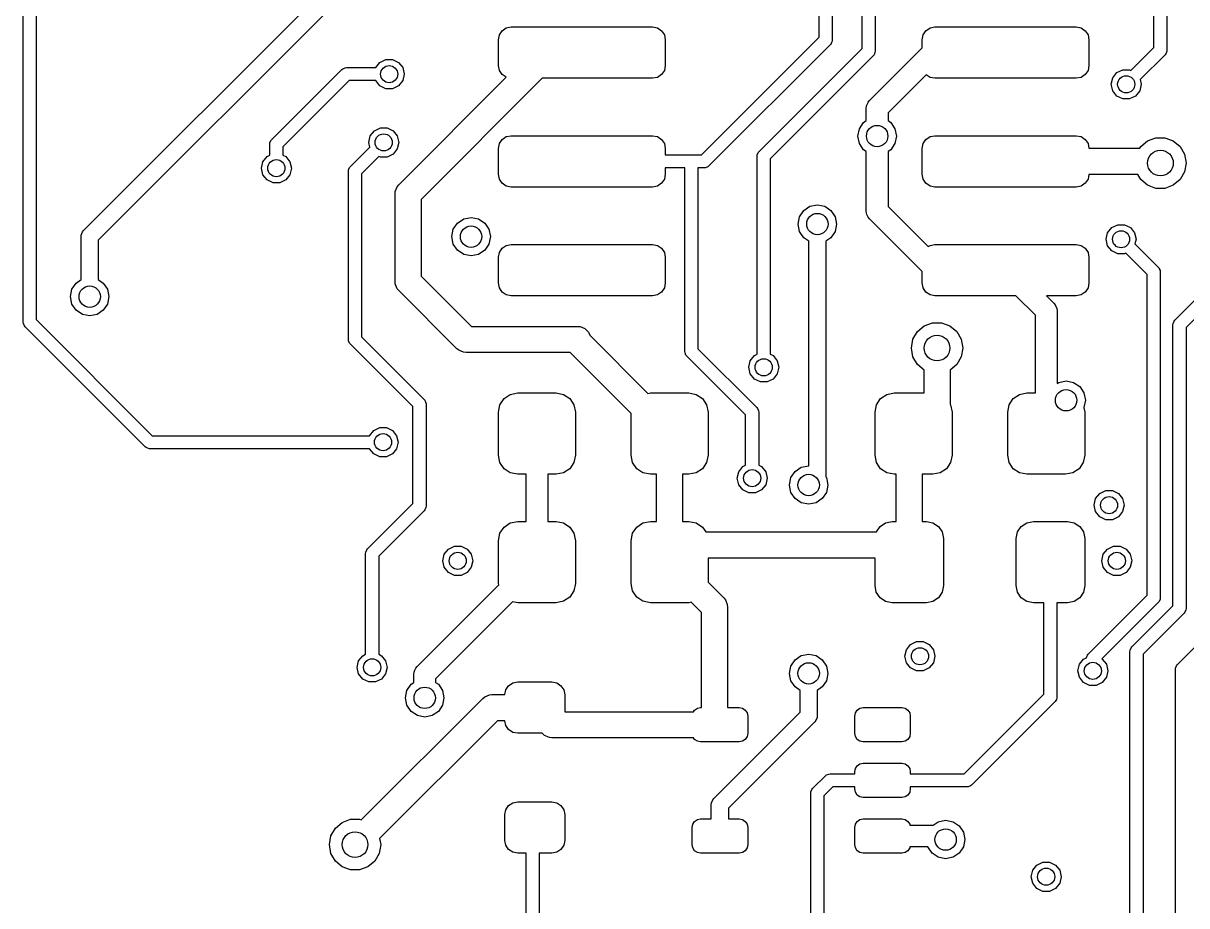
# Model space of a CAD drawing. Extents: x 0.05 to 3.89, y 0.04 to 4.21.
# Drawn here: x 0.383 to 0.918, y 1.078 to 1.484 of the extents above; entities that cross this region are included whole.
import ezdxf

# ---------------------------------------------------------------- set-up
doc = ezdxf.new("R2010")
doc.units = 0
doc.header["$MEASUREMENT"] = 0
doc.layers.add('BLACK', color=7, linetype='CONTINUOUS')

msp = doc.modelspace()

# ---------------------------------------------------------------- linework, layer by layer
at = {"layer": 'BLACK', "linetype": 'CONTINUOUS'}
for p, q in [((0.74897, 1.47762), (0.74897, 1.74803)), ((0.75497, 1.74525), (0.75497, 1.47638)), ((0.90291, 1.4729), (0.90291, 1.65748)), ((0.90891, 1.65624), (0.90891, 1.47165)), ((0.38283, 1.34646), (0.38283, 1.50787)), ((0.38883, 1.50663), (0.38883, 1.3477)), ((0.4106, 1.38861), (0.53063, 1.50864)), ((0.53841, 1.50528), (0.41732, 1.3842)), ((0.76865, 1.47242), (0.76865, 1.5)), ((0.77465, 1.49876), (0.77465, 1.47117)), ((0.60138, 1.47638), (0.60183, 1.47864)), ((0.60183, 1.47864), (0.60311, 1.48055)), ((0.60311, 1.48055), (0.60502, 1.48183)), ((0.60502, 1.48183), (0.60728, 1.48228)), ((0.60728, 1.48228), (0.67224, 1.48228)), ((0.67224, 1.48228), (0.6745, 1.48183)), ((0.6745, 1.48183), (0.67642, 1.48055)), ((0.67642, 1.48055), (0.6777, 1.47864)), ((0.6777, 1.47864), (0.67815, 1.47638)), ((0.69482, 1.42347), (0.74897, 1.47762)), ((0.79626, 1.47638), (0.79671, 1.47864)), ((0.79671, 1.47864), (0.79799, 1.48055)), ((0.79799, 1.48055), (0.79991, 1.48183)), ((0.79991, 1.48183), (0.80217, 1.48228)), ((0.80217, 1.48228), (0.86713, 1.48228)), ((0.86713, 1.48228), (0.86939, 1.48183)), ((0.86939, 1.48183), (0.8713, 1.48055)), ((0.8713, 1.48055), (0.87258, 1.47864)), ((0.87258, 1.47864), (0.87303, 1.47638)), ((0.60138, 1.46457), (0.60138, 1.47638)), ((0.67815, 1.47638), (0.67815, 1.46457)), ((0.75409, 1.47426), (0.69818, 1.41835)), ((0.72129, 1.42505), (0.76865, 1.47242)), ((0.75446, 1.47471), (0.75409, 1.47426)), ((0.75465, 1.47516), (0.75446, 1.47471)), ((0.75491, 1.47579), (0.75465, 1.47516)), ((0.75497, 1.47638), (0.75491, 1.47579)), ((0.77205, 1.44842), (0.79626, 1.47262)), ((0.79626, 1.47262), (0.79626, 1.47638)), ((0.87303, 1.47638), (0.87303, 1.46457)), ((0.89233, 1.46232), (0.90291, 1.4729)), ((0.54684, 1.46597), (0.5496, 1.4673)), ((0.5496, 1.4673), (0.55266, 1.4673)), ((0.55266, 1.4673), (0.55543, 1.46597)), ((0.77377, 1.46905), (0.72641, 1.42169)), ((0.77415, 1.46951), (0.77377, 1.46905)), ((0.7746, 1.47059), (0.77415, 1.46951)), ((0.77465, 1.47117), (0.7746, 1.47059)), ((0.90803, 1.46953), (0.89656, 1.45806)), ((0.9084, 1.46999), (0.90803, 1.46953)), ((0.90869, 1.47069), (0.9084, 1.46999)), ((0.90885, 1.47107), (0.90869, 1.47069)), ((0.90891, 1.47165), (0.90885, 1.47107)), ((0.49713, 1.43051), (0.52932, 1.4627)), ((0.52932, 1.4627), (0.52978, 1.46307)), ((0.52978, 1.46307), (0.53086, 1.46352)), ((0.53086, 1.46352), (0.53145, 1.46358)), ((0.53145, 1.46358), (0.54493, 1.46358)), ((0.54493, 1.46358), (0.54684, 1.46597)), ((0.55543, 1.46597), (0.55734, 1.46357)), ((0.55734, 1.46357), (0.55802, 1.46058)), ((0.60183, 1.46231), (0.60138, 1.46457)), ((0.60311, 1.46039), (0.60183, 1.46231)), ((0.6777, 1.46231), (0.67642, 1.46039)), ((0.67815, 1.46457), (0.6777, 1.46231)), ((0.87258, 1.46231), (0.8713, 1.46039)), ((0.87303, 1.46457), (0.87258, 1.46231)), ((0.88395, 1.45889), (0.88586, 1.46129)), ((0.88586, 1.46129), (0.88862, 1.46262)), ((0.88862, 1.46262), (0.89169, 1.46262)), ((0.89169, 1.46262), (0.89233, 1.46232)), ((0.53269, 1.45758), (0.50225, 1.42714)), ((0.54493, 1.45758), (0.53269, 1.45758)), ((0.54684, 1.45519), (0.54493, 1.45758)), ((0.55734, 1.45759), (0.55543, 1.45519)), ((0.5556, 1.40974), (0.60499, 1.45913)), ((0.55802, 1.46058), (0.55734, 1.45759)), ((0.62149, 1.45866), (0.56584, 1.40301)), ((0.60499, 1.45913), (0.60311, 1.46039)), ((0.67224, 1.45866), (0.62149, 1.45866)), ((0.6745, 1.45911), (0.67224, 1.45866)), ((0.67642, 1.46039), (0.6745, 1.45911)), ((0.7981, 1.46032), (0.78059, 1.44281)), ((0.79991, 1.45911), (0.7981, 1.46032)), ((0.80217, 1.45866), (0.79991, 1.45911)), ((0.86713, 1.45866), (0.80217, 1.45866)), ((0.86939, 1.45911), (0.86713, 1.45866)), ((0.8713, 1.46039), (0.86939, 1.45911)), ((0.88327, 1.45591), (0.88395, 1.45889)), ((0.88395, 1.45292), (0.88327, 1.45591)), ((0.89705, 1.45591), (0.89636, 1.45292)), ((0.89656, 1.45806), (0.89705, 1.45591)), ((0.5496, 1.45386), (0.54684, 1.45519)), ((0.55266, 1.45386), (0.5496, 1.45386)), ((0.55543, 1.45519), (0.55266, 1.45386)), ((0.88586, 1.45052), (0.88395, 1.45292)), ((0.88862, 1.44919), (0.88586, 1.45052)), ((0.89445, 1.45052), (0.89169, 1.44919)), ((0.89636, 1.45292), (0.89445, 1.45052)), ((0.77059, 1.44488), (0.77069, 1.44586)), ((0.77069, 1.44586), (0.77076, 1.44604)), ((0.77076, 1.44604), (0.77125, 1.44721)), ((0.77125, 1.44721), (0.77143, 1.44766)), ((0.77143, 1.44766), (0.77205, 1.44842)), ((0.77143, 1.44766), (0.77143, 1.44766)), ((0.89169, 1.44919), (0.88862, 1.44919)), ((0.77059, 1.43919), (0.77059, 1.44488)), ((0.78059, 1.44281), (0.78059, 1.43919)), ((0.54241, 1.43217), (0.54432, 1.43457)), ((0.54432, 1.43457), (0.54709, 1.4359)), ((0.54709, 1.4359), (0.55015, 1.4359)), ((0.55015, 1.4359), (0.55292, 1.43457)), ((0.55292, 1.43457), (0.55483, 1.43217)), ((0.76673, 1.43209), (0.76741, 1.43548)), ((0.76741, 1.43548), (0.76933, 1.43835)), ((0.76933, 1.43835), (0.77059, 1.43919)), ((0.78059, 1.43919), (0.78185, 1.43835)), ((0.78185, 1.43835), (0.78377, 1.43548)), ((0.78377, 1.43548), (0.78445, 1.43209)), ((0.49625, 1.42839), (0.49631, 1.42897)), ((0.49631, 1.42897), (0.49676, 1.43005)), ((0.49676, 1.43005), (0.49713, 1.43051)), ((0.54173, 1.42918), (0.54241, 1.43217)), ((0.54222, 1.42703), (0.54173, 1.42918)), ((0.55483, 1.43217), (0.55551, 1.42918)), ((0.55551, 1.42918), (0.55483, 1.42619)), ((0.60183, 1.42864), (0.60311, 1.43055)), ((0.60311, 1.43055), (0.60502, 1.43183)), ((0.60502, 1.43183), (0.60728, 1.43228)), ((0.60728, 1.43228), (0.67224, 1.43228)), ((0.67224, 1.43228), (0.6745, 1.43183)), ((0.6745, 1.43183), (0.67642, 1.43055)), ((0.67642, 1.43055), (0.6777, 1.42864)), ((0.76741, 1.4287), (0.76673, 1.43209)), ((0.78445, 1.43209), (0.78377, 1.4287)), ((0.79671, 1.42864), (0.79799, 1.43055)), ((0.79799, 1.43055), (0.79991, 1.43183)), ((0.79991, 1.43183), (0.80217, 1.43228)), ((0.80217, 1.43228), (0.86713, 1.43228)), ((0.86713, 1.43228), (0.86939, 1.43183)), ((0.86939, 1.43183), (0.8713, 1.43055)), ((0.8713, 1.43055), (0.87258, 1.42864)), ((0.89686, 1.42728), (0.9, 1.42991)), ((0.9, 1.42991), (0.90385, 1.43132)), ((0.90385, 1.43132), (0.90796, 1.43132)), ((0.90796, 1.43132), (0.91181, 1.42991)), ((0.91181, 1.42991), (0.91495, 1.42728)), ((0.49625, 1.42333), (0.49625, 1.42839)), ((0.50225, 1.42714), (0.50225, 1.42333)), ((0.53331, 1.41812), (0.54222, 1.42703)), ((0.55292, 1.4238), (0.55015, 1.42247)), ((0.55483, 1.42619), (0.55292, 1.4238)), ((0.60138, 1.42638), (0.60183, 1.42864)), ((0.60138, 1.41457), (0.60138, 1.42638)), ((0.6777, 1.42864), (0.67815, 1.42638)), ((0.67815, 1.42638), (0.67815, 1.42347)), ((0.72047, 1.42352), (0.72092, 1.4246)), ((0.72092, 1.4246), (0.72129, 1.42505)), ((0.76933, 1.42582), (0.76741, 1.4287)), ((0.77059, 1.42498), (0.76933, 1.42582)), ((0.77059, 1.39764), (0.77059, 1.42498)), ((0.78185, 1.42582), (0.78059, 1.42498)), ((0.78059, 1.42498), (0.78059, 1.39971)), ((0.78377, 1.4287), (0.78185, 1.42582)), ((0.79626, 1.42638), (0.79671, 1.42864)), ((0.79626, 1.41457), (0.79626, 1.42638)), ((0.87258, 1.42864), (0.87301, 1.42647)), ((0.87301, 1.42647), (0.89639, 1.42647)), ((0.89639, 1.42647), (0.89686, 1.42728)), ((0.91495, 1.42728), (0.917, 1.42372)), ((0.917, 1.42372), (0.91772, 1.41969)), ((0.49236, 1.41732), (0.49304, 1.42031)), ((0.49304, 1.42031), (0.49496, 1.42271)), ((0.49496, 1.42271), (0.49625, 1.42333)), ((0.50225, 1.42333), (0.50355, 1.42271)), ((0.50355, 1.42271), (0.50546, 1.42031)), ((0.50546, 1.42031), (0.50614, 1.41732)), ((0.54645, 1.42277), (0.53843, 1.41475)), ((0.54709, 1.42247), (0.54645, 1.42277)), ((0.55015, 1.42247), (0.54709, 1.42247)), ((0.67815, 1.42347), (0.69016, 1.42347)), ((0.69016, 1.42347), (0.69482, 1.42347)), ((0.69818, 1.41835), (0.69773, 1.41798)), ((0.72041, 1.42293), (0.72047, 1.42352)), ((0.72041, 1.33178), (0.72041, 1.42293)), ((0.72641, 1.42169), (0.72641, 1.33178)), ((0.91772, 1.41969), (0.917, 1.41565)), ((0.49304, 1.41433), (0.49236, 1.41732)), ((0.49496, 1.41194), (0.49304, 1.41433)), ((0.50546, 1.41433), (0.50355, 1.41194)), ((0.50614, 1.41732), (0.50546, 1.41433)), ((0.53243, 1.416), (0.53249, 1.41658)), ((0.53243, 1.33858), (0.53243, 1.416)), ((0.53249, 1.41658), (0.53294, 1.41766)), ((0.53294, 1.41766), (0.53331, 1.41812)), ((0.53843, 1.41475), (0.53843, 1.33983)), ((0.60183, 1.41231), (0.60138, 1.41457)), ((0.67815, 1.41457), (0.6777, 1.41231)), ((0.68716, 1.41747), (0.67815, 1.41747)), ((0.67815, 1.41747), (0.67815, 1.41457)), ((0.68716, 1.33307), (0.68716, 1.41747)), ((0.69606, 1.41747), (0.69316, 1.41747)), ((0.69316, 1.41747), (0.69316, 1.33431)), ((0.69665, 1.41753), (0.69606, 1.41747)), ((0.69773, 1.41798), (0.69665, 1.41753)), ((0.79671, 1.41231), (0.79626, 1.41457)), ((0.87301, 1.41447), (0.87258, 1.41231)), ((0.89548, 1.41447), (0.87301, 1.41447)), ((0.89686, 1.41209), (0.89548, 1.41447)), ((0.917, 1.41565), (0.91495, 1.41209)), ((0.49772, 1.41061), (0.49496, 1.41194)), ((0.50079, 1.41061), (0.49772, 1.41061)), ((0.50355, 1.41194), (0.50079, 1.41061)), ((0.55396, 1.40667), (0.55485, 1.40883)), ((0.55485, 1.40883), (0.5556, 1.40974)), ((0.60311, 1.41039), (0.60183, 1.41231)), ((0.60502, 1.40911), (0.60311, 1.41039)), ((0.60728, 1.40866), (0.60502, 1.40911)), ((0.67224, 1.40866), (0.60728, 1.40866)), ((0.6745, 1.40911), (0.67224, 1.40866)), ((0.67642, 1.41039), (0.6745, 1.40911)), ((0.6777, 1.41231), (0.67642, 1.41039)), ((0.79799, 1.41039), (0.79671, 1.41231)), ((0.79991, 1.40911), (0.79799, 1.41039)), ((0.80217, 1.40866), (0.79991, 1.40911)), ((0.86713, 1.40866), (0.80217, 1.40866)), ((0.86939, 1.40911), (0.86713, 1.40866)), ((0.8713, 1.41039), (0.86939, 1.40911)), ((0.87258, 1.41231), (0.8713, 1.41039)), ((0.9, 1.40946), (0.89686, 1.41209)), ((0.90385, 1.40805), (0.9, 1.40946)), ((0.90796, 1.40805), (0.90385, 1.40805)), ((0.91181, 1.40946), (0.90796, 1.40805)), ((0.91495, 1.41209), (0.91181, 1.40946)), ((0.55384, 1.4055), (0.55396, 1.40667)), ((0.55384, 1.36527), (0.55384, 1.4055)), ((0.56584, 1.40301), (0.56584, 1.36775)), ((0.73991, 1.39503), (0.74183, 1.3979)), ((0.74183, 1.3979), (0.7447, 1.39982)), ((0.7447, 1.39982), (0.74809, 1.4005)), ((0.74809, 1.4005), (0.75148, 1.39982)), ((0.75148, 1.39982), (0.75436, 1.3979)), ((0.75436, 1.3979), (0.75628, 1.39503)), ((0.77069, 1.39666), (0.77059, 1.39764)), ((0.78059, 1.39971), (0.79904, 1.38126)), ((0.58063, 1.38924), (0.58255, 1.39211)), ((0.58255, 1.39211), (0.58542, 1.39403)), ((0.58542, 1.39403), (0.58881, 1.39471)), ((0.58881, 1.39471), (0.5922, 1.39403)), ((0.5922, 1.39403), (0.59508, 1.39211)), ((0.59508, 1.39211), (0.597, 1.38924)), ((0.73924, 1.39164), (0.73991, 1.39503)), ((0.73991, 1.38825), (0.73924, 1.39164)), ((0.75628, 1.39503), (0.75695, 1.39164)), ((0.75695, 1.39164), (0.75628, 1.38825)), ((0.77092, 1.39609), (0.77069, 1.39666)), ((0.77069, 1.39666), (0.77069, 1.39666)), ((0.77143, 1.39486), (0.77092, 1.39609)), ((0.77205, 1.3941), (0.77143, 1.39486)), ((0.77143, 1.39486), (0.77143, 1.39486)), ((0.79626, 1.3699), (0.77205, 1.3941)), ((0.40945, 1.38583), (0.40952, 1.38659)), ((0.40952, 1.38659), (0.41011, 1.38801)), ((0.41011, 1.38801), (0.4106, 1.38861)), ((0.57995, 1.38585), (0.58063, 1.38924)), ((0.597, 1.38924), (0.59767, 1.38585)), ((0.74183, 1.38537), (0.73991, 1.38825)), ((0.75628, 1.38825), (0.75436, 1.38537)), ((0.88091, 1.38465), (0.88159, 1.38764)), ((0.88159, 1.38764), (0.8835, 1.39003)), ((0.8835, 1.39003), (0.88626, 1.39136)), ((0.88626, 1.39136), (0.88933, 1.39136)), ((0.88933, 1.39136), (0.89209, 1.39003)), ((0.89209, 1.39003), (0.894, 1.38764)), ((0.894, 1.38764), (0.89469, 1.38465)), ((0.40945, 1.36609), (0.40945, 1.38583)), ((0.41732, 1.3842), (0.41732, 1.36609)), ((0.58063, 1.38246), (0.57995, 1.38585)), ((0.58255, 1.37959), (0.58063, 1.38246)), ((0.597, 1.38246), (0.59508, 1.37959)), ((0.59767, 1.38585), (0.597, 1.38246)), ((0.60311, 1.38055), (0.60502, 1.38183)), ((0.60502, 1.38183), (0.60728, 1.38228)), ((0.60728, 1.38228), (0.67224, 1.38228)), ((0.67224, 1.38228), (0.6745, 1.38183)), ((0.6745, 1.38183), (0.67642, 1.38055)), ((0.74416, 1.38382), (0.74183, 1.38537)), ((0.74416, 1.2805), (0.74416, 1.38382)), ((0.75436, 1.38537), (0.75203, 1.38382)), ((0.75203, 1.38382), (0.75203, 1.27565)), ((0.79904, 1.38126), (0.79991, 1.38183)), ((0.79991, 1.38183), (0.80217, 1.38228)), ((0.80217, 1.38228), (0.86713, 1.38228)), ((0.86713, 1.38228), (0.86939, 1.38183)), ((0.86939, 1.38183), (0.8713, 1.38055)), ((0.88159, 1.38166), (0.88091, 1.38465)), ((0.8835, 1.37926), (0.88159, 1.38166)), ((0.89469, 1.38465), (0.89419, 1.38249)), ((0.89419, 1.38249), (0.90488, 1.37181)), ((0.58542, 1.37767), (0.58255, 1.37959)), ((0.58881, 1.37699), (0.58542, 1.37767)), ((0.5922, 1.37767), (0.58881, 1.37699)), ((0.59508, 1.37959), (0.5922, 1.37767)), ((0.60138, 1.37638), (0.60183, 1.37864)), ((0.60138, 1.36457), (0.60138, 1.37638)), ((0.60183, 1.37864), (0.60311, 1.38055)), ((0.67642, 1.38055), (0.6777, 1.37864)), ((0.6777, 1.37864), (0.67815, 1.37638)), ((0.67815, 1.37638), (0.67815, 1.36457)), ((0.8713, 1.38055), (0.87258, 1.37864)), ((0.87258, 1.37864), (0.87303, 1.37638)), ((0.87303, 1.37638), (0.87303, 1.36457)), ((0.88626, 1.37793), (0.8835, 1.37926)), ((0.88933, 1.37793), (0.88626, 1.37793)), ((0.88996, 1.37823), (0.88933, 1.37793)), ((0.89976, 1.36844), (0.88996, 1.37823)), ((0.90488, 1.37181), (0.90525, 1.37135)), ((0.90525, 1.37135), (0.90534, 1.37113)), ((0.90534, 1.37113), (0.9057, 1.37027)), ((0.9057, 1.37027), (0.90576, 1.36969)), ((0.40712, 1.36453), (0.40945, 1.36609)), ((0.41732, 1.36609), (0.41965, 1.36453)), ((0.55396, 1.3641), (0.55384, 1.36527)), ((0.56584, 1.36775), (0.58901, 1.34458)), ((0.79626, 1.36457), (0.79626, 1.3699)), ((0.89976, 1.22102), (0.89976, 1.36844)), ((0.90576, 1.36969), (0.90576, 1.21977)), ((0.40453, 1.35827), (0.4052, 1.36166)), ((0.4052, 1.36166), (0.40712, 1.36453)), ((0.41965, 1.36453), (0.42157, 1.36166)), ((0.42157, 1.36166), (0.42224, 1.35827)), ((0.55485, 1.36193), (0.55396, 1.3641)), ((0.5556, 1.36102), (0.55485, 1.36193)), ((0.58228, 1.33434), (0.5556, 1.36102)), ((0.60183, 1.36231), (0.60138, 1.36457)), ((0.60311, 1.36039), (0.60183, 1.36231)), ((0.60502, 1.35911), (0.60311, 1.36039)), ((0.67642, 1.36039), (0.6745, 1.35911)), ((0.6777, 1.36231), (0.67642, 1.36039)), ((0.67815, 1.36457), (0.6777, 1.36231)), ((0.79671, 1.36231), (0.79626, 1.36457)), ((0.79799, 1.36039), (0.79671, 1.36231)), ((0.79991, 1.35911), (0.79799, 1.36039)), ((0.8713, 1.36039), (0.86939, 1.35911)), ((0.87258, 1.36231), (0.8713, 1.36039)), ((0.87303, 1.36457), (0.87258, 1.36231)), ((0.4052, 1.35488), (0.40453, 1.35827)), ((0.40712, 1.352), (0.4052, 1.35488)), ((0.42157, 1.35488), (0.41965, 1.352)), ((0.42224, 1.35827), (0.42157, 1.35488)), ((0.60728, 1.35866), (0.60502, 1.35911)), ((0.67224, 1.35866), (0.60728, 1.35866)), ((0.6745, 1.35911), (0.67224, 1.35866)), ((0.80217, 1.35866), (0.79991, 1.35911)), ((0.83939, 1.35866), (0.80217, 1.35866)), ((0.84835, 1.3497), (0.83939, 1.35866)), ((0.86713, 1.35866), (0.85353, 1.35866)), ((0.85353, 1.35866), (0.85688, 1.35531)), ((0.85688, 1.35531), (0.8575, 1.35455)), ((0.8575, 1.35455), (0.8575, 1.35455)), ((0.8575, 1.35455), (0.85825, 1.35275)), ((0.86939, 1.35911), (0.86713, 1.35866)), ((0.91254, 1.34749), (0.92234, 1.35729)), ((0.41, 1.35008), (0.40712, 1.352)), ((0.41339, 1.34941), (0.41, 1.35008)), ((0.41678, 1.35008), (0.41339, 1.34941)), ((0.41965, 1.352), (0.41678, 1.35008)), ((0.84835, 1.33465), (0.84835, 1.3497)), ((0.85825, 1.35275), (0.85835, 1.35177)), ((0.85835, 1.35177), (0.85835, 1.33465)), ((0.92657, 1.35304), (0.91766, 1.34413)), ((0.38288, 1.34587), (0.38283, 1.34646)), ((0.38333, 1.34479), (0.38288, 1.34587)), ((0.38371, 1.34434), (0.38333, 1.34479)), ((0.43882, 1.28922), (0.38371, 1.34434)), ((0.38883, 1.3477), (0.44219, 1.29434)), ((0.58901, 1.34458), (0.6378, 1.34458)), ((0.6378, 1.34458), (0.63897, 1.34447)), ((0.63897, 1.34447), (0.64113, 1.34357)), ((0.64113, 1.34357), (0.64278, 1.34192)), ((0.7941, 1.34224), (0.79724, 1.34487)), ((0.79724, 1.34487), (0.8011, 1.34628)), ((0.8011, 1.34628), (0.8052, 1.34628)), ((0.8052, 1.34628), (0.80906, 1.34487)), ((0.80906, 1.34487), (0.8122, 1.34224)), ((0.91166, 1.34537), (0.91172, 1.34596)), ((0.91166, 1.21609), (0.91166, 1.34537)), ((0.91172, 1.34596), (0.91217, 1.34704)), ((0.91217, 1.34704), (0.91254, 1.34749)), ((0.91766, 1.34413), (0.91766, 1.21484)), ((0.53249, 1.338), (0.53243, 1.33858)), ((0.53294, 1.33692), (0.53249, 1.338)), ((0.53843, 1.33983), (0.56721, 1.31105)), ((0.64278, 1.34192), (0.64336, 1.34051)), ((0.64336, 1.34051), (0.67013, 1.31375)), ((0.79134, 1.33465), (0.79205, 1.33869)), ((0.79205, 1.33869), (0.7941, 1.34224)), ((0.8122, 1.34224), (0.81425, 1.33869)), ((0.81425, 1.33869), (0.81496, 1.33465)), ((0.53331, 1.33646), (0.53294, 1.33692)), ((0.56209, 1.30769), (0.53331, 1.33646)), ((0.58319, 1.33359), (0.58228, 1.33434)), ((0.58535, 1.3327), (0.58319, 1.33359)), ((0.58653, 1.33258), (0.58535, 1.3327)), ((0.63433, 1.33258), (0.58653, 1.33258)), ((0.6624, 1.30451), (0.63433, 1.33258)), ((0.68722, 1.33249), (0.68716, 1.33307)), ((0.69316, 1.33431), (0.72023, 1.30724)), ((0.79205, 1.33061), (0.79134, 1.33465)), ((0.81496, 1.33465), (0.81425, 1.33061)), ((0.84835, 1.31398), (0.84835, 1.33465)), ((0.85835, 1.33465), (0.85835, 1.31829)), ((0.68766, 1.3314), (0.68722, 1.33249)), ((0.68804, 1.33095), (0.68766, 1.3314)), ((0.71511, 1.30388), (0.68804, 1.33095)), ((0.71652, 1.32577), (0.7172, 1.32876)), ((0.7172, 1.32876), (0.71911, 1.33116)), ((0.71911, 1.33116), (0.72041, 1.33178)), ((0.72641, 1.33178), (0.72771, 1.33116)), ((0.72771, 1.33116), (0.72962, 1.32876)), ((0.72962, 1.32876), (0.7303, 1.32577)), ((0.7941, 1.32705), (0.79205, 1.33061)), ((0.81425, 1.33061), (0.8122, 1.32705)), ((0.7172, 1.32278), (0.71652, 1.32577)), ((0.71911, 1.32039), (0.7172, 1.32278)), ((0.72962, 1.32278), (0.72771, 1.32039)), ((0.7303, 1.32577), (0.72962, 1.32278)), ((0.79715, 1.3245), (0.7941, 1.32705)), ((0.79715, 1.31398), (0.79715, 1.3245)), ((0.8122, 1.32705), (0.80915, 1.3245)), ((0.80915, 1.3245), (0.80915, 1.30883)), ((0.72188, 1.31905), (0.71911, 1.32039)), ((0.72494, 1.31905), (0.72188, 1.31905)), ((0.72771, 1.32039), (0.72494, 1.31905)), ((0.85835, 1.31829), (0.85913, 1.31881)), ((0.85913, 1.31881), (0.86252, 1.31949)), ((0.86252, 1.31949), (0.86591, 1.31881)), ((0.86591, 1.31881), (0.86879, 1.31689)), ((0.86879, 1.31689), (0.87071, 1.31402)), ((0.60205, 1.30851), (0.60397, 1.31138)), ((0.60397, 1.31138), (0.60685, 1.3133)), ((0.60685, 1.3133), (0.61024, 1.31398)), ((0.61024, 1.31398), (0.62795, 1.31398)), ((0.62795, 1.31398), (0.63134, 1.3133)), ((0.63134, 1.3133), (0.63422, 1.31138)), ((0.63422, 1.31138), (0.63614, 1.30851)), ((0.67013, 1.31375), (0.67126, 1.31398)), ((0.67126, 1.31398), (0.68898, 1.31398)), ((0.68898, 1.31398), (0.69237, 1.3133)), ((0.69237, 1.3133), (0.69524, 1.31138)), ((0.69524, 1.31138), (0.69716, 1.30851)), ((0.77528, 1.30851), (0.7772, 1.31138)), ((0.7772, 1.31138), (0.78007, 1.3133)), ((0.78007, 1.3133), (0.78346, 1.31398)), ((0.78346, 1.31398), (0.79715, 1.31398)), ((0.8363, 1.30851), (0.83822, 1.31138)), ((0.83822, 1.31138), (0.8411, 1.3133)), ((0.8411, 1.3133), (0.84449, 1.31398)), ((0.84449, 1.31398), (0.84835, 1.31398)), ((0.87071, 1.31402), (0.87138, 1.31063)), ((0.56209, 1.26318), (0.56209, 1.30769)), ((0.56721, 1.31105), (0.56758, 1.3106)), ((0.56758, 1.3106), (0.56803, 1.30951)), ((0.56803, 1.30951), (0.56809, 1.30893)), ((0.56809, 1.30893), (0.56809, 1.26194)), ((0.60138, 1.30512), (0.60205, 1.30851)), ((0.63614, 1.30851), (0.63681, 1.30512)), ((0.69716, 1.30851), (0.69783, 1.30512)), ((0.72023, 1.30724), (0.7206, 1.30678)), ((0.7206, 1.30678), (0.72105, 1.3057)), ((0.77461, 1.30512), (0.77528, 1.30851)), ((0.80915, 1.30883), (0.80937, 1.30851)), ((0.80937, 1.30851), (0.81004, 1.30512)), ((0.83563, 1.30512), (0.8363, 1.30851)), ((0.87071, 1.30724), (0.87066, 1.30716)), ((0.87066, 1.30716), (0.87106, 1.30512)), ((0.87138, 1.31063), (0.87071, 1.30724)), ((0.60138, 1.28543), (0.60138, 1.30512)), ((0.63681, 1.30512), (0.63681, 1.28543)), ((0.6624, 1.28543), (0.6624, 1.30451)), ((0.69783, 1.30512), (0.69783, 1.28543)), ((0.71511, 1.28081), (0.71511, 1.30388)), ((0.72105, 1.3057), (0.72111, 1.30512)), ((0.72111, 1.30512), (0.72111, 1.28081)), ((0.77461, 1.28543), (0.77461, 1.30512)), ((0.81004, 1.30512), (0.81004, 1.28543)), ((0.83563, 1.28543), (0.83563, 1.30512)), ((0.87106, 1.30512), (0.87106, 1.28543)), ((0.54211, 1.29434), (0.54401, 1.29673)), ((0.54401, 1.29673), (0.54677, 1.29806)), ((0.54677, 1.29806), (0.54984, 1.29806)), ((0.54984, 1.29806), (0.5526, 1.29673)), ((0.5526, 1.29673), (0.55451, 1.29433)), ((0.44219, 1.29434), (0.54211, 1.29434)), ((0.55451, 1.29433), (0.5552, 1.29134)), ((0.5552, 1.29134), (0.55451, 1.28835)), ((0.43928, 1.28884), (0.43882, 1.28922)), ((0.44036, 1.2884), (0.43928, 1.28884)), ((0.44094, 1.28834), (0.44036, 1.2884)), ((0.54211, 1.28834), (0.44094, 1.28834)), ((0.54401, 1.28595), (0.54211, 1.28834)), ((0.54677, 1.28462), (0.54401, 1.28595)), ((0.54984, 1.28462), (0.54677, 1.28462)), ((0.5526, 1.28595), (0.54984, 1.28462)), ((0.55451, 1.28835), (0.5526, 1.28595)), ((0.60205, 1.28204), (0.60138, 1.28543)), ((0.63681, 1.28543), (0.63614, 1.28204)), ((0.66308, 1.28204), (0.6624, 1.28543)), ((0.69783, 1.28543), (0.69716, 1.28204)), ((0.77528, 1.28204), (0.77461, 1.28543)), ((0.81004, 1.28543), (0.80937, 1.28204)), ((0.8363, 1.28204), (0.83563, 1.28543)), ((0.87106, 1.28543), (0.87039, 1.28204)), ((0.60397, 1.27917), (0.60205, 1.28204)), ((0.60685, 1.27725), (0.60397, 1.27917)), ((0.63422, 1.27917), (0.63134, 1.27725)), ((0.63614, 1.28204), (0.63422, 1.27917)), ((0.665, 1.27917), (0.66308, 1.28204)), ((0.66787, 1.27725), (0.665, 1.27917)), ((0.69524, 1.27917), (0.69237, 1.27725)), ((0.69716, 1.28204), (0.69524, 1.27917)), ((0.7119, 1.27779), (0.71381, 1.28019)), ((0.71381, 1.28019), (0.71511, 1.28081)), ((0.72111, 1.28081), (0.72241, 1.28019)), ((0.72241, 1.28019), (0.72432, 1.27779)), ((0.73783, 1.27792), (0.7407, 1.27984)), ((0.7407, 1.27984), (0.74409, 1.28051)), ((0.74409, 1.28051), (0.74416, 1.2805)), ((0.7772, 1.27917), (0.77528, 1.28204)), ((0.78007, 1.27725), (0.7772, 1.27917)), ((0.80744, 1.27917), (0.80457, 1.27725)), ((0.80937, 1.28204), (0.80744, 1.27917)), ((0.83822, 1.27917), (0.8363, 1.28204)), ((0.8411, 1.27725), (0.83822, 1.27917)), ((0.86847, 1.27917), (0.86559, 1.27725)), ((0.87039, 1.28204), (0.86847, 1.27917)), ((0.61024, 1.27657), (0.60685, 1.27725)), ((0.61409, 1.27657), (0.61024, 1.27657)), ((0.61409, 1.25492), (0.61409, 1.27657)), ((0.62795, 1.27657), (0.62409, 1.27657)), ((0.62409, 1.27657), (0.62409, 1.25492)), ((0.63134, 1.27725), (0.62795, 1.27657)), ((0.67126, 1.27657), (0.66787, 1.27725)), ((0.67412, 1.27657), (0.67126, 1.27657)), ((0.67412, 1.25492), (0.67412, 1.27657)), ((0.68898, 1.27657), (0.68612, 1.27657)), ((0.68612, 1.27657), (0.68612, 1.25492)), ((0.69237, 1.27725), (0.68898, 1.27657)), ((0.71122, 1.2748), (0.7119, 1.27779)), ((0.7119, 1.27181), (0.71122, 1.2748)), ((0.72432, 1.27779), (0.725, 1.2748)), ((0.725, 1.2748), (0.72432, 1.27181)), ((0.73524, 1.27165), (0.73591, 1.27504)), ((0.73591, 1.27504), (0.73783, 1.27792)), ((0.75203, 1.27565), (0.75201, 1.27544)), ((0.75201, 1.27544), (0.75228, 1.27504)), ((0.75228, 1.27504), (0.75295, 1.27165)), ((0.78346, 1.27657), (0.78007, 1.27725)), ((0.78435, 1.27657), (0.78346, 1.27657)), ((0.78435, 1.25492), (0.78435, 1.27657)), ((0.80118, 1.27657), (0.79635, 1.27657)), ((0.79635, 1.27657), (0.79635, 1.25492)), ((0.80457, 1.27725), (0.80118, 1.27657)), ((0.84449, 1.27657), (0.8411, 1.27725)), ((0.8622, 1.27657), (0.84449, 1.27657)), ((0.86559, 1.27725), (0.8622, 1.27657)), ((0.71381, 1.26942), (0.7119, 1.27181)), ((0.71658, 1.26809), (0.71381, 1.26942)), ((0.72241, 1.26942), (0.71964, 1.26809)), ((0.72432, 1.27181), (0.72241, 1.26942)), ((0.73591, 1.26826), (0.73524, 1.27165)), ((0.75295, 1.27165), (0.75228, 1.26826)), ((0.87799, 1.26779), (0.88075, 1.26912)), ((0.88075, 1.26912), (0.88382, 1.26912)), ((0.88382, 1.26912), (0.88658, 1.26779)), ((0.54119, 1.24228), (0.56209, 1.26318)), ((0.71964, 1.26809), (0.71658, 1.26809)), ((0.73783, 1.26539), (0.73591, 1.26826)), ((0.7407, 1.26347), (0.73783, 1.26539)), ((0.74409, 1.2628), (0.7407, 1.26347)), ((0.74748, 1.26347), (0.74409, 1.2628)), ((0.75036, 1.26539), (0.74748, 1.26347)), ((0.75228, 1.26826), (0.75036, 1.26539)), ((0.87539, 1.2624), (0.87608, 1.26539)), ((0.87608, 1.26539), (0.87799, 1.26779)), ((0.88658, 1.26779), (0.88849, 1.26539)), ((0.88849, 1.26539), (0.88917, 1.2624)), ((0.56721, 1.25982), (0.54631, 1.23891)), ((0.56758, 1.26027), (0.56721, 1.25982)), ((0.56803, 1.26135), (0.56758, 1.26027)), ((0.56809, 1.26194), (0.56803, 1.26135)), ((0.87608, 1.25941), (0.87539, 1.2624)), ((0.87799, 1.25701), (0.87608, 1.25941)), ((0.88849, 1.25941), (0.88658, 1.25701)), ((0.88917, 1.2624), (0.88849, 1.25941)), ((0.60205, 1.24945), (0.60397, 1.25233)), ((0.60397, 1.25233), (0.60685, 1.25425)), ((0.60685, 1.25425), (0.61024, 1.25492)), ((0.61024, 1.25492), (0.61409, 1.25492)), ((0.62409, 1.25492), (0.62795, 1.25492)), ((0.62795, 1.25492), (0.63134, 1.25425)), ((0.63134, 1.25425), (0.63422, 1.25233)), ((0.63422, 1.25233), (0.63614, 1.24945)), ((0.66308, 1.24945), (0.665, 1.25233)), ((0.665, 1.25233), (0.66787, 1.25425)), ((0.66787, 1.25425), (0.67126, 1.25492)), ((0.67126, 1.25492), (0.67412, 1.25492)), ((0.68612, 1.25492), (0.68898, 1.25492)), ((0.68898, 1.25492), (0.69237, 1.25425)), ((0.69237, 1.25425), (0.69524, 1.25233)), ((0.69524, 1.25233), (0.69673, 1.25009)), ((0.77523, 1.25009), (0.77691, 1.25262)), ((0.77691, 1.25262), (0.77947, 1.25432)), ((0.77947, 1.25432), (0.78248, 1.25492)), ((0.78248, 1.25492), (0.78435, 1.25492)), ((0.79635, 1.25492), (0.79823, 1.25492)), ((0.79823, 1.25492), (0.80124, 1.25432)), ((0.80124, 1.25432), (0.8038, 1.25262)), ((0.8038, 1.25262), (0.8055, 1.25006)), ((0.84017, 1.25006), (0.84187, 1.25262)), ((0.84187, 1.25262), (0.84443, 1.25432)), ((0.84443, 1.25432), (0.84744, 1.25492)), ((0.84744, 1.25492), (0.86319, 1.25492)), ((0.86319, 1.25492), (0.8662, 1.25432)), ((0.8662, 1.25432), (0.86876, 1.25262)), ((0.86876, 1.25262), (0.87046, 1.25006)), ((0.88075, 1.25568), (0.87799, 1.25701)), ((0.88382, 1.25568), (0.88075, 1.25568)), ((0.88658, 1.25701), (0.88382, 1.25568)), ((0.60138, 1.24606), (0.60205, 1.24945)), ((0.63614, 1.24945), (0.63681, 1.24606)), ((0.6624, 1.24606), (0.66308, 1.24945)), ((0.69673, 1.25009), (0.77523, 1.25009)), ((0.8055, 1.25006), (0.8061, 1.24705)), ((0.8061, 1.24705), (0.8061, 1.22539)), ((0.83957, 1.24705), (0.84017, 1.25006)), ((0.83957, 1.22539), (0.83957, 1.24705)), ((0.87046, 1.25006), (0.87106, 1.24705)), ((0.87106, 1.24705), (0.87106, 1.22539)), ((0.54036, 1.24074), (0.54081, 1.24182)), ((0.54081, 1.24182), (0.54119, 1.24228)), ((0.57647, 1.2398), (0.57838, 1.2422)), ((0.57838, 1.2422), (0.58114, 1.24353)), ((0.58114, 1.24353), (0.58421, 1.24353)), ((0.58421, 1.24353), (0.58697, 1.2422)), ((0.58697, 1.2422), (0.58888, 1.2398)), ((0.60138, 1.22638), (0.60138, 1.24606)), ((0.63681, 1.24606), (0.63681, 1.22638)), ((0.6624, 1.22638), (0.6624, 1.24606)), ((0.87962, 1.2398), (0.88153, 1.2422)), ((0.88153, 1.2422), (0.88429, 1.24353)), ((0.88429, 1.24353), (0.88736, 1.24353)), ((0.88736, 1.24353), (0.89012, 1.2422)), ((0.89012, 1.2422), (0.89203, 1.2398)), ((0.54031, 1.24016), (0.54036, 1.24074)), ((0.54031, 1.19381), (0.54031, 1.24016)), ((0.54631, 1.23891), (0.54631, 1.19381)), ((0.57579, 1.23681), (0.57647, 1.2398)), ((0.57647, 1.23382), (0.57579, 1.23681)), ((0.58888, 1.2398), (0.58957, 1.23681)), ((0.58957, 1.23681), (0.58888, 1.23382)), ((0.77461, 1.23809), (0.69783, 1.23809)), ((0.69783, 1.23809), (0.69783, 1.22699)), ((0.77461, 1.22539), (0.77461, 1.23809)), ((0.87894, 1.23681), (0.87962, 1.2398)), ((0.87962, 1.23382), (0.87894, 1.23681)), ((0.89203, 1.2398), (0.89272, 1.23681)), ((0.89272, 1.23681), (0.89203, 1.23382)), ((0.57838, 1.23142), (0.57647, 1.23382)), ((0.58114, 1.23009), (0.57838, 1.23142)), ((0.58697, 1.23142), (0.58421, 1.23009)), ((0.58888, 1.23382), (0.58697, 1.23142)), ((0.88153, 1.23142), (0.87962, 1.23382)), ((0.88429, 1.23009), (0.88153, 1.23142)), ((0.89012, 1.23142), (0.88736, 1.23009)), ((0.89203, 1.23382), (0.89012, 1.23142)), ((0.56396, 1.18816), (0.60151, 1.22571)), ((0.58421, 1.23009), (0.58114, 1.23009)), ((0.60151, 1.22571), (0.60138, 1.22638)), ((0.63681, 1.22638), (0.63614, 1.22299)), ((0.66308, 1.22299), (0.6624, 1.22638)), ((0.69783, 1.22699), (0.70503, 1.21979)), ((0.88736, 1.23009), (0.88429, 1.23009)), ((0.63614, 1.22299), (0.63422, 1.22011)), ((0.665, 1.22011), (0.66308, 1.22299)), ((0.77521, 1.22238), (0.77461, 1.22539)), ((0.77691, 1.21983), (0.77521, 1.22238)), ((0.8055, 1.22238), (0.8038, 1.21983)), ((0.8061, 1.22539), (0.8055, 1.22238)), ((0.84017, 1.22238), (0.83957, 1.22539)), ((0.84187, 1.21983), (0.84017, 1.22238)), ((0.87046, 1.22238), (0.86876, 1.21983)), ((0.87106, 1.22539), (0.87046, 1.22238)), ((0.87268, 1.19394), (0.89976, 1.22102)), ((0.60792, 1.21798), (0.5725, 1.18255)), ((0.61024, 1.21752), (0.60792, 1.21798)), ((0.62795, 1.21752), (0.61024, 1.21752)), ((0.63134, 1.21819), (0.62795, 1.21752)), ((0.63422, 1.22011), (0.63134, 1.21819)), ((0.66787, 1.21819), (0.665, 1.22011)), ((0.67126, 1.21752), (0.66787, 1.21819)), ((0.68898, 1.21752), (0.67126, 1.21752)), ((0.69011, 1.21774), (0.68898, 1.21752)), ((0.69479, 1.21307), (0.69011, 1.21774)), ((0.70503, 1.21979), (0.70578, 1.21888)), ((0.70578, 1.21888), (0.70667, 1.21672)), ((0.70667, 1.21672), (0.70679, 1.21555)), ((0.70679, 1.21555), (0.70679, 1.16929)), ((0.77947, 1.21812), (0.77691, 1.21983)), ((0.78248, 1.21752), (0.77947, 1.21812)), ((0.79823, 1.21752), (0.78248, 1.21752)), ((0.80124, 1.21812), (0.79823, 1.21752)), ((0.8038, 1.21983), (0.80124, 1.21812)), ((0.84443, 1.21812), (0.84187, 1.21983)), ((0.84744, 1.21752), (0.84443, 1.21812)), ((0.85231, 1.21752), (0.84744, 1.21752)), ((0.85231, 1.17546), (0.85231, 1.21752)), ((0.86319, 1.21752), (0.85831, 1.21752)), ((0.85831, 1.21752), (0.85831, 1.17421)), ((0.8662, 1.21812), (0.86319, 1.21752)), ((0.86876, 1.21983), (0.8662, 1.21812)), ((0.90488, 1.21765), (0.87892, 1.19169)), ((0.89276, 1.19718), (0.91166, 1.21609)), ((0.90525, 1.21811), (0.90488, 1.21765)), ((0.9057, 1.21919), (0.90525, 1.21811)), ((0.90576, 1.21977), (0.9057, 1.21919)), ((0.91363, 1.18898), (0.94124, 1.2166)), ((0.91766, 1.21484), (0.9176, 1.21426)), ((0.69479, 1.16929), (0.69479, 1.21307)), ((0.91678, 1.21272), (0.89788, 1.19382)), ((0.91716, 1.21318), (0.91678, 1.21272)), ((0.9176, 1.21426), (0.91716, 1.21318)), ((0.79098, 1.1983), (0.79374, 1.19963)), ((0.79374, 1.19963), (0.79681, 1.19963)), ((0.79681, 1.19963), (0.79957, 1.1983)), ((0.53901, 1.19318), (0.54031, 1.19381)), ((0.54631, 1.19381), (0.5476, 1.19318)), ((0.7407, 1.19322), (0.74409, 1.1939)), ((0.74409, 1.1939), (0.74748, 1.19322)), ((0.78839, 1.19291), (0.78907, 1.1959)), ((0.78907, 1.1959), (0.79098, 1.1983)), ((0.79957, 1.1983), (0.80148, 1.1959)), ((0.80148, 1.1959), (0.80217, 1.19291)), ((0.87186, 1.19241), (0.87231, 1.19349)), ((0.87231, 1.19349), (0.87268, 1.19394)), ((0.89188, 1.19506), (0.89194, 1.19565)), ((0.89188, 0.95701), (0.89188, 1.19506)), ((0.89194, 1.19565), (0.89239, 1.19673)), ((0.89239, 1.19673), (0.89276, 1.19718)), ((0.89788, 1.19382), (0.89788, 0.95825)), ((0.53642, 1.1878), (0.5371, 1.19078)), ((0.5371, 1.19078), (0.53901, 1.19318)), ((0.5476, 1.19318), (0.54951, 1.19078)), ((0.54951, 1.19078), (0.5502, 1.1878)), ((0.56334, 1.1874), (0.56396, 1.18816)), ((0.73524, 1.18504), (0.73591, 1.18843)), ((0.73591, 1.18843), (0.73783, 1.1913)), ((0.73783, 1.1913), (0.7407, 1.19322)), ((0.74748, 1.19322), (0.75036, 1.1913)), ((0.75036, 1.1913), (0.75228, 1.18843)), ((0.75228, 1.18843), (0.75295, 1.18504)), ((0.78907, 1.18992), (0.78839, 1.19291)), ((0.79098, 1.18753), (0.78907, 1.18992)), ((0.80148, 1.18992), (0.79957, 1.18753)), ((0.80217, 1.19291), (0.80148, 1.18992)), ((0.86791, 1.18622), (0.8686, 1.18921)), ((0.8686, 1.18921), (0.87051, 1.19161)), ((0.87051, 1.19161), (0.87185, 1.19225)), ((0.87185, 1.19225), (0.87186, 1.19241)), ((0.87892, 1.19169), (0.8791, 1.19161)), ((0.8791, 1.19161), (0.88101, 1.18921)), ((0.88101, 1.18921), (0.88169, 1.18622)), ((0.91281, 1.18744), (0.91325, 1.18852)), ((0.91325, 1.18852), (0.91363, 1.18898)), ((0.5371, 1.18481), (0.53642, 1.1878)), ((0.53901, 1.18241), (0.5371, 1.18481)), ((0.54951, 1.18481), (0.5476, 1.18241)), ((0.5502, 1.1878), (0.54951, 1.18481)), ((0.5625, 1.18462), (0.56259, 1.1856)), ((0.5625, 1.1809), (0.5625, 1.18462)), ((0.56259, 1.1856), (0.56261, 1.18564)), ((0.56261, 1.18564), (0.56299, 1.18655)), ((0.56299, 1.18655), (0.56334, 1.1874)), ((0.56334, 1.1874), (0.56334, 1.1874)), ((0.73591, 1.18165), (0.73524, 1.18504)), ((0.75295, 1.18504), (0.75228, 1.18165)), ((0.79374, 1.1862), (0.79098, 1.18753)), ((0.79681, 1.1862), (0.79374, 1.1862)), ((0.79957, 1.18753), (0.79681, 1.1862)), ((0.8686, 1.18323), (0.86791, 1.18622)), ((0.87051, 1.18083), (0.8686, 1.18323)), ((0.88101, 1.18323), (0.8791, 1.18083)), ((0.88169, 1.18622), (0.88101, 1.18323)), ((0.91275, 1.18686), (0.91281, 1.18744)), ((0.91275, 0.95298), (0.91275, 1.18686)), ((0.54177, 1.18108), (0.53901, 1.18241)), ((0.54484, 1.18108), (0.54177, 1.18108)), ((0.5476, 1.18241), (0.54484, 1.18108)), ((0.55931, 1.17718), (0.56123, 1.18006)), ((0.56123, 1.18006), (0.5625, 1.1809)), ((0.5725, 1.18255), (0.5725, 1.1809)), ((0.5725, 1.1809), (0.57376, 1.18006)), ((0.57376, 1.18006), (0.57568, 1.17718)), ((0.60435, 1.17529), (0.60478, 1.17746)), ((0.60478, 1.17746), (0.60606, 1.17937)), ((0.60606, 1.17937), (0.60798, 1.18065)), ((0.60798, 1.18065), (0.61024, 1.1811)), ((0.61024, 1.1811), (0.62598, 1.1811)), ((0.62598, 1.1811), (0.62824, 1.18065)), ((0.62824, 1.18065), (0.63016, 1.17937)), ((0.63016, 1.17937), (0.63144, 1.17746)), ((0.63144, 1.17746), (0.63189, 1.1752)), ((0.73783, 1.17878), (0.73591, 1.18165)), ((0.74016, 1.17722), (0.73783, 1.17878)), ((0.75036, 1.17878), (0.74803, 1.17722)), ((0.75228, 1.18165), (0.75036, 1.17878)), ((0.87327, 1.1795), (0.87051, 1.18083)), ((0.87634, 1.1795), (0.87327, 1.1795)), ((0.8791, 1.18083), (0.87634, 1.1795)), ((0.53829, 1.11764), (0.59418, 1.17353)), ((0.55864, 1.17379), (0.55931, 1.17718)), ((0.55931, 1.1704), (0.55864, 1.17379)), ((0.57568, 1.17718), (0.57635, 1.17379)), ((0.57635, 1.17379), (0.57568, 1.1704)), ((0.59418, 1.17353), (0.59509, 1.17428)), ((0.59509, 1.17428), (0.59725, 1.17518)), ((0.59725, 1.17518), (0.59843, 1.17529)), ((0.59843, 1.17529), (0.60435, 1.17529)), ((0.63189, 1.1752), (0.63189, 1.16742)), ((0.74016, 1.16722), (0.74016, 1.17722)), ((0.74803, 1.17722), (0.74803, 1.16559)), ((0.81569, 1.13883), (0.85231, 1.17546)), ((0.85744, 1.17209), (0.81905, 1.13371)), ((0.85781, 1.17255), (0.85744, 1.17209)), ((0.85801, 1.17302), (0.85781, 1.17255)), ((0.85826, 1.17363), (0.85801, 1.17302)), ((0.85831, 1.17421), (0.85826, 1.17363)), ((0.56123, 1.16753), (0.55931, 1.1704)), ((0.56411, 1.16561), (0.56123, 1.16753)), ((0.57376, 1.16753), (0.57089, 1.16561)), ((0.57568, 1.1704), (0.57376, 1.16753)), ((0.63189, 1.16742), (0.69112, 1.16742)), ((0.69112, 1.16742), (0.69161, 1.16814)), ((0.69161, 1.16814), (0.69288, 1.16899)), ((0.69288, 1.16899), (0.69439, 1.16929)), ((0.69439, 1.16929), (0.69479, 1.16929)), ((0.70046, 1.12752), (0.74016, 1.16722)), ((0.70679, 1.16929), (0.71211, 1.16929)), ((0.71211, 1.16929), (0.71361, 1.16899)), ((0.71361, 1.16899), (0.71489, 1.16814)), ((0.71489, 1.16814), (0.71574, 1.16686)), ((0.71574, 1.16686), (0.71604, 1.16535)), ((0.76526, 1.16535), (0.76556, 1.16686)), ((0.76556, 1.16686), (0.76641, 1.16814)), ((0.76641, 1.16814), (0.76769, 1.16899)), ((0.76769, 1.16899), (0.76919, 1.16929)), ((0.76919, 1.16929), (0.78691, 1.16929)), ((0.78691, 1.16929), (0.78842, 1.16899)), ((0.78842, 1.16899), (0.78969, 1.16814)), ((0.78969, 1.16814), (0.79055, 1.16686)), ((0.79055, 1.16686), (0.79085, 1.16535)), ((0.60091, 1.16329), (0.54675, 1.10913)), ((0.5675, 1.16494), (0.56411, 1.16561)), ((0.57089, 1.16561), (0.5675, 1.16494)), ((0.60435, 1.16329), (0.60091, 1.16329)), ((0.60478, 1.16113), (0.60435, 1.16329)), ((0.74688, 1.1628), (0.70719, 1.12311)), ((0.71604, 1.16535), (0.71604, 1.15748)), ((0.74737, 1.1634), (0.74688, 1.1628)), ((0.74796, 1.16482), (0.74737, 1.1634)), ((0.74803, 1.16559), (0.74796, 1.16482)), ((0.76526, 1.15748), (0.76526, 1.16535)), ((0.79085, 1.16535), (0.79085, 1.15748)), ((0.60606, 1.15921), (0.60478, 1.16113)), ((0.60798, 1.15793), (0.60606, 1.15921)), ((0.61024, 1.15748), (0.60798, 1.15793)), ((0.62144, 1.15748), (0.61024, 1.15748)), ((0.62174, 1.15717), (0.62144, 1.15748)), ((0.62265, 1.15643), (0.62174, 1.15717)), ((0.62481, 1.15553), (0.62265, 1.15643)), ((0.71574, 1.15597), (0.71489, 1.1547)), ((0.71604, 1.15748), (0.71574, 1.15597)), ((0.76556, 1.15597), (0.76526, 1.15748)), ((0.76641, 1.1547), (0.76556, 1.15597)), ((0.79055, 1.15597), (0.78969, 1.1547)), ((0.79085, 1.15748), (0.79055, 1.15597)), ((0.62598, 1.15542), (0.62481, 1.15553)), ((0.69112, 1.15542), (0.62598, 1.15542)), ((0.69161, 1.1547), (0.69112, 1.15542)), ((0.69288, 1.15384), (0.69161, 1.1547)), ((0.69439, 1.15354), (0.69288, 1.15384)), ((0.71211, 1.15354), (0.69439, 1.15354)), ((0.71361, 1.15384), (0.71211, 1.15354)), ((0.71489, 1.1547), (0.71361, 1.15384)), ((0.76769, 1.15384), (0.76641, 1.1547)), ((0.76919, 1.15354), (0.76769, 1.15384)), ((0.78691, 1.15354), (0.76919, 1.15354)), ((0.78842, 1.15384), (0.78691, 1.15354)), ((0.78969, 1.1547), (0.78842, 1.15384)), ((0.76526, 1.13976), (0.76556, 1.14127)), ((0.76556, 1.14127), (0.76641, 1.14255)), ((0.76641, 1.14255), (0.76769, 1.1434)), ((0.76769, 1.1434), (0.76919, 1.1437)), ((0.76919, 1.1437), (0.78691, 1.1437)), ((0.78691, 1.1437), (0.78842, 1.1434)), ((0.78842, 1.1434), (0.78969, 1.14255)), ((0.78969, 1.14255), (0.79055, 1.14127)), ((0.79055, 1.14127), (0.79085, 1.13976)), ((0.74591, 1.13204), (0.75182, 1.13795)), ((0.75182, 1.13795), (0.75227, 1.13832)), ((0.75227, 1.13832), (0.75335, 1.13877)), ((0.75335, 1.13877), (0.75394, 1.13883)), ((0.75394, 1.13883), (0.76526, 1.13883)), ((0.76526, 1.13883), (0.76526, 1.13976)), ((0.79085, 1.13976), (0.79085, 1.13883)), ((0.79085, 1.13883), (0.81569, 1.13883)), ((0.74503, 1.12992), (0.74509, 1.13051)), ((0.74503, 1.03843), (0.74503, 1.12992)), ((0.74509, 1.13051), (0.74554, 1.13159)), ((0.74554, 1.13159), (0.74591, 1.13204)), ((0.75518, 1.13283), (0.75103, 1.12868)), ((0.76526, 1.13283), (0.75518, 1.13283)), ((0.76526, 1.13189), (0.76526, 1.13283)), ((0.76556, 1.13038), (0.76526, 1.13189)), ((0.76641, 1.12911), (0.76556, 1.13038)), ((0.79055, 1.13038), (0.78969, 1.12911)), ((0.79085, 1.13189), (0.79055, 1.13038)), ((0.81693, 1.13283), (0.79085, 1.13283)), ((0.79085, 1.13283), (0.79085, 1.13189)), ((0.81751, 1.13288), (0.81693, 1.13283)), ((0.8186, 1.13333), (0.81751, 1.13288)), ((0.81905, 1.13371), (0.8186, 1.13333)), ((0.60478, 1.12234), (0.60606, 1.12425)), ((0.60606, 1.12425), (0.60798, 1.12553)), ((0.60798, 1.12553), (0.61024, 1.12598)), ((0.61024, 1.12598), (0.62598, 1.12598)), ((0.62598, 1.12598), (0.62824, 1.12553)), ((0.62824, 1.12553), (0.63016, 1.12425)), ((0.63016, 1.12425), (0.63144, 1.12234)), ((0.69931, 1.12474), (0.69939, 1.12551)), ((0.69931, 1.11811), (0.69931, 1.12474)), ((0.69939, 1.12551), (0.69997, 1.12693)), ((0.69997, 1.12693), (0.70046, 1.12752)), ((0.75103, 1.12868), (0.75103, 1.03843)), ((0.76769, 1.12825), (0.76641, 1.12911)), ((0.76919, 1.12795), (0.76769, 1.12825)), ((0.78691, 1.12795), (0.76919, 1.12795)), ((0.78842, 1.12825), (0.78691, 1.12795)), ((0.78969, 1.12911), (0.78842, 1.12825)), ((0.60433, 1.12008), (0.60478, 1.12234)), ((0.60433, 1.10827), (0.60433, 1.12008)), ((0.63144, 1.12234), (0.63189, 1.12008)), ((0.63189, 1.12008), (0.63189, 1.10827)), ((0.70719, 1.12311), (0.70719, 1.11811)), ((0.52433, 1.11034), (0.52639, 1.11389)), ((0.52639, 1.11389), (0.52953, 1.11653)), ((0.52953, 1.11653), (0.53338, 1.11793)), ((0.53338, 1.11793), (0.53748, 1.11793)), ((0.53748, 1.11793), (0.53829, 1.11764)), ((0.69045, 1.11417), (0.69075, 1.11568)), ((0.69045, 1.1063), (0.69045, 1.11417)), ((0.69075, 1.11568), (0.69161, 1.11696)), ((0.69161, 1.11696), (0.69288, 1.11781)), ((0.69288, 1.11781), (0.69439, 1.11811)), ((0.69439, 1.11811), (0.69931, 1.11811)), ((0.70719, 1.11811), (0.71211, 1.11811)), ((0.71211, 1.11811), (0.71361, 1.11781)), ((0.71361, 1.11781), (0.71489, 1.11696)), ((0.71489, 1.11696), (0.71574, 1.11568)), ((0.71574, 1.11568), (0.71604, 1.11417)), ((0.71604, 1.11417), (0.71604, 1.1063)), ((0.76526, 1.11417), (0.76556, 1.11568)), ((0.76526, 1.1063), (0.76526, 1.11417)), ((0.76556, 1.11568), (0.76641, 1.11696)), ((0.76641, 1.11696), (0.76769, 1.11781)), ((0.76769, 1.11781), (0.76919, 1.11811)), ((0.76919, 1.11811), (0.78691, 1.11811)), ((0.78691, 1.11811), (0.78842, 1.11781)), ((0.78842, 1.11781), (0.78969, 1.11696)), ((0.78969, 1.11696), (0.79055, 1.11568)), ((0.79055, 1.11568), (0.79063, 1.11524)), ((0.79063, 1.11524), (0.80132, 1.11524)), ((0.80132, 1.11524), (0.8037, 1.11683)), ((0.8037, 1.11683), (0.80709, 1.1175)), ((0.80709, 1.1175), (0.81048, 1.11683)), ((0.81048, 1.11683), (0.81335, 1.11491)), ((0.81335, 1.11491), (0.81527, 1.11203)), ((0.52362, 1.1063), (0.52433, 1.11034)), ((0.54675, 1.10913), (0.54724, 1.1063)), ((0.60478, 1.10601), (0.60433, 1.10827)), ((0.63189, 1.10827), (0.63144, 1.10601)), ((0.81527, 1.11203), (0.81594, 1.10864)), ((0.81594, 1.10864), (0.81527, 1.10525)), ((0.52433, 1.10226), (0.52362, 1.1063)), ((0.54724, 1.1063), (0.54653, 1.10226)), ((0.60606, 1.10409), (0.60478, 1.10601)), ((0.60798, 1.10281), (0.60606, 1.10409)), ((0.61024, 1.10236), (0.60798, 1.10281)), ((0.62824, 1.10281), (0.62598, 1.10236)), ((0.63016, 1.10409), (0.62824, 1.10281)), ((0.63144, 1.10601), (0.63016, 1.10409)), ((0.69075, 1.10479), (0.69045, 1.1063)), ((0.69161, 1.10352), (0.69075, 1.10479)), ((0.69288, 1.10266), (0.69161, 1.10352)), ((0.69439, 1.10236), (0.69288, 1.10266)), ((0.71361, 1.10266), (0.71211, 1.10236)), ((0.71489, 1.10352), (0.71361, 1.10266)), ((0.71574, 1.10479), (0.71489, 1.10352)), ((0.71604, 1.1063), (0.71574, 1.10479)), ((0.76556, 1.10479), (0.76526, 1.1063)), ((0.76641, 1.10352), (0.76556, 1.10479)), ((0.76769, 1.10266), (0.76641, 1.10352)), ((0.76919, 1.10236), (0.76769, 1.10266)), ((0.78842, 1.10266), (0.78691, 1.10236)), ((0.78969, 1.10352), (0.78842, 1.10266)), ((0.79055, 1.10479), (0.78969, 1.10352)), ((0.79063, 1.10524), (0.79055, 1.10479)), ((0.79891, 1.10524), (0.79063, 1.10524)), ((0.80082, 1.10238), (0.79891, 1.10524)), ((0.81527, 1.10525), (0.81335, 1.10238)), ((0.52639, 1.09871), (0.52433, 1.10226)), ((0.52953, 1.09607), (0.52639, 1.09871)), ((0.54448, 1.09871), (0.54134, 1.09607)), ((0.54653, 1.10226), (0.54448, 1.09871)), ((0.61413, 1.10236), (0.61024, 1.10236)), ((0.61413, 1.05413), (0.61413, 1.10236)), ((0.62598, 1.10236), (0.62013, 1.10236)), ((0.62013, 1.10236), (0.62013, 1.05413)), ((0.71211, 1.10236), (0.69439, 1.10236)), ((0.78691, 1.10236), (0.76919, 1.10236)), ((0.8037, 1.10046), (0.80082, 1.10238)), ((0.80709, 1.09978), (0.8037, 1.10046)), ((0.81048, 1.10046), (0.80709, 1.09978)), ((0.81335, 1.10238), (0.81048, 1.10046)), ((0.84905, 1.09692), (0.85181, 1.09825)), ((0.85181, 1.09825), (0.85488, 1.09825)), ((0.85488, 1.09825), (0.85764, 1.09692)), ((0.53338, 1.09467), (0.52953, 1.09607)), ((0.53748, 1.09467), (0.53338, 1.09467)), ((0.54134, 1.09607), (0.53748, 1.09467)), ((0.84646, 1.09154), (0.84714, 1.09452)), ((0.84714, 1.09452), (0.84905, 1.09692)), ((0.85764, 1.09692), (0.85955, 1.09452)), ((0.85955, 1.09452), (0.86024, 1.09154)), ((0.84714, 1.08855), (0.84646, 1.09154)), ((0.84905, 1.08615), (0.84714, 1.08855)), ((0.85955, 1.08855), (0.85764, 1.08615)), ((0.86024, 1.09154), (0.85955, 1.08855)), ((0.85181, 1.08482), (0.84905, 1.08615)), ((0.85488, 1.08482), (0.85181, 1.08482)), ((0.85764, 1.08615), (0.85488, 1.08482))]:
    msp.add_line(p, q, dxfattribs=at)
at = {"layer": 'BLACK'}
for centre, radius in [((0.55113, 1.46058), 0.00394), ((0.89016, 1.45591), 0.00394), ((0.77559, 1.43209), 0.00492), ((0.54862, 1.42918), 0.00394), ((0.90591, 1.41969), 0.00591), ((0.49925, 1.41732), 0.00394), ((0.74809, 1.39164), 0.00492), ((0.58881, 1.38585), 0.00492), ((0.8878, 1.38465), 0.00394), ((0.41339, 1.35827), 0.00492), ((0.80315, 1.33465), 0.00591), ((0.72341, 1.32577), 0.00394), ((0.86252, 1.31063), 0.00492), ((0.54831, 1.29134), 0.00394), ((0.71811, 1.2748), 0.00394), ((0.74409, 1.27165), 0.00492), ((0.88228, 1.2624), 0.00394), ((0.58268, 1.23681), 0.00394), ((0.88583, 1.23681), 0.00394), ((0.79528, 1.19291), 0.00394), ((0.54331, 1.1878), 0.00394), ((0.74409, 1.18504), 0.00492), ((0.8748, 1.18622), 0.00394), ((0.5675, 1.17379), 0.00492), ((0.80709, 1.10864), 0.00492), ((0.53543, 1.1063), 0.00591), ((0.85335, 1.09154), 0.00394)]:
    msp.add_circle(centre, radius, dxfattribs=at)

doc.saveas('drawing.dxf')
